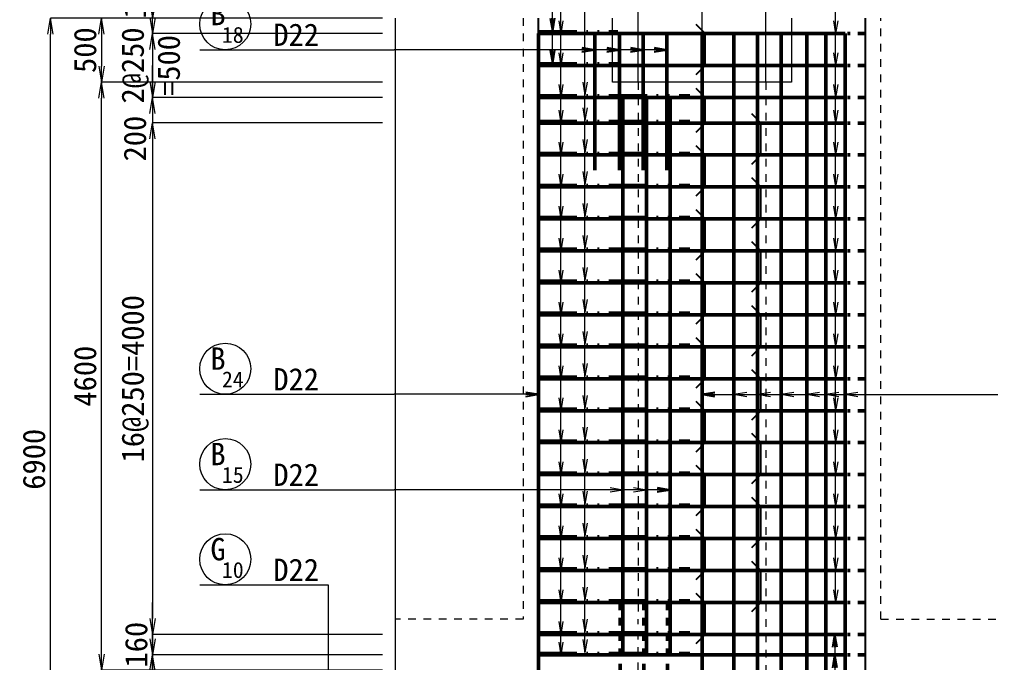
# Model space of a CAD drawing. Header units: millimetres. Extents: x 169470 to 758170, y -17820 to 11880.
# Drawn here: x 281255 to 288856, y -3066 to 1965 of the extents above; entities that cross this region are included whole.
import ezdxf
from ezdxf.enums import TextEntityAlignment as Align

# ---------------------------------------------------------------- set-up
doc = ezdxf.new("R2010")
doc.units = ezdxf.units.MM
doc.header["$LTSCALE"] = 50
doc.header["$PDSIZE"] = 300
for name, pattern in [('SXF_一点短鎖線', [9.25, 6, -1.5, 0.25, -1.5]), ('SXF_二点短鎖線', [11, 6, -1.5, 0.25, -1.5, 0.25, -1.5]), ('SXF_跳び破線', [12, 6, -6])]:
    doc.linetypes.add(name, pattern=pattern)
doc.layers.get('Defpoints').update_dxf_attribs({"color": 151})
for name, color, linetype, lineweight in [('D-BGD', 7, 'Continuous', 13), ('D-BMK', 2, 'SXF_一点短鎖線', 13), ('D-STR', 1, 'Continuous', 50), ('D-STR-DIM', 7, 'Continuous', 13), ('D-STR-HTXT', 7, 'Continuous', 13), ('D-STR-STR3', 4, 'Continuous', 25), ('D-STR-STR4', 6, 'SXF_二点短鎖線', 25), ('D-STR-TXT', 7, 'Continuous', 13)]:
    doc.layers.add(name, color=color, linetype=linetype, lineweight=lineweight)
doc.styles.add('MS ゴシック', font='MS Gothic.ttf')
doc.styles.add('YOKO_GOTHIC', font='MS Gothic.ttf')
doc.dimstyles.new('DIM-50', dxfattribs={"dimscale": 50, "dimtxt": 3.5, "dimasz": 2.5, "dimexe": 0, "dimexo": 2, "dimgap": 0.8, "dimtad": 1, "dimdec": 0, "dimzin": 1, "dimdsep": 46, "dimtxsty": 'MS ゴシック', "dimblk": 'OPEN', "dimcen": 0.1, "dimclrd": 256, "dimclre": 256, "dimclrt": 256, "dimaunit": 1, "dimadec": 3, "dimazin": 0, "dimtfac": 1, "dimtdec": 0, "dimtix": 1, "dimtmove": 2, "dimatfit": 3, "dimldrblk": 'OPEN', "dimfxl": 1, "dimlwd": -1, "dimlwe": -1, "dimarcsym": 2})
doc.dimstyles.new('S50', dxfattribs={"dimscale": 50, "dimtxt": 3.5, "dimasz": 2, "dimexe": 1, "dimexo": 1, "dimgap": 1, "dimtad": 1, "dimdec": 0, "dimzin": 1, "dimdsep": 46, "dimtxsty": 'YOKO_GOTHIC', "dimblk": 'OPEN', "dimcen": 0, "dimclrd": 256, "dimclre": 256, "dimclrt": 256, "dimaunit": 1, "dimadec": 3, "dimazin": 0, "dimtfac": 1, "dimtdec": 0, "dimtix": 1, "dimtmove": 2, "dimatfit": 3, "dimldrblk": 'OPEN', "dimfxl": 1, "dimlwd": -1, "dimlwe": -1, "dimarcsym": 0})

# ---------------------------------------------------------------- blocks, each defined once
blk = doc.blocks.new('_Open')
at = {"color": 0, "linetype": 'ByBlock', "lineweight": -2}
for p, q in [((-1, 0.167), (0, 0)), ((-1, -0.167), (0, 0)), ((0, 0), (-1, 0))]:
    blk.add_line(p, q, dxfattribs=at)
blk = doc.blocks.new('*D1059')
at = {"layer": 'D-STR-DIM', "transparency": 16777216}
for p, q in [((284097.8, 1974.7), (281497.8, 1974.7)), ((281497.8, -4800.6), (281497.8, 1849.7)), ((284097.8, -4925.6), (281497.8, -4925.6))]:
    blk.add_line(p, q, dxfattribs=at)
at = {"layer": 'Defpoints', "color": 0, "transparency": 16777216}
for p in [(281497.8, 1974.7), (284197.8, 1974.7), (284197.8, -4925.6)]:
    blk.add_point(p, dxfattribs=at)
at = {"layer": 'D-STR-DIM', "transparency": 16777216, "xscale": 125, "yscale": 125, "zscale": 125}
for p, rotation in [((281497.8, 1974.7), 90), ((281497.8, -4925.6), 270)]:
    blk.add_blockref('_Open', p, dxfattribs=dict(at, rotation=rotation))
at = {"layer": 'D-STR-DIM', "transparency": 16777216, "insert": (281370.3, -1475.5), "char_height": 175, "attachment_point": 5, "rotation": 90, "style": 'MS ゴシック'}
blk.add_mtext('6900', dxfattribs=at)
blk = doc.blocks.new('*D1062')
at = {"layer": 'D-STR-DIM', "transparency": 16777216}
for p, q in [((284097.8, 1474.7), (281897.8, 1474.7)), ((281897.8, -3000.6), (281897.8, 1349.7)), ((284097.8, -3125.6), (281897.8, -3125.6))]:
    blk.add_line(p, q, dxfattribs=at)
at = {"layer": 'Defpoints', "color": 0, "transparency": 16777216}
for p in [(281897.8, 1474.7), (284197.8, 1474.7), (284197.8, -3125.6)]:
    blk.add_point(p, dxfattribs=at)
at = {"layer": 'D-STR-DIM', "transparency": 16777216, "xscale": 125, "yscale": 125, "zscale": 125}
for p, rotation in [((281897.8, 1474.7), 90), ((281897.8, -3125.6), 270)]:
    blk.add_blockref('_Open', p, dxfattribs=dict(at, rotation=rotation))
at = {"layer": 'D-STR-DIM', "transparency": 16777216, "insert": (281770.3, -825.5), "char_height": 175, "attachment_point": 5, "rotation": 90, "style": 'MS ゴシック'}
blk.add_mtext('4600', dxfattribs=at)
blk = doc.blocks.new('*D1063')
at = {"layer": 'D-STR-DIM', "transparency": 16777216}
for p, q in [((284097.8, 1154.7), (282297.8, 1154.7)), ((282297.8, 1029.7), (282297.8, -2720.6)), ((284097.8, -2845.6), (282297.8, -2845.6))]:
    blk.add_line(p, q, dxfattribs=at)
at = {"layer": 'Defpoints', "color": 0, "transparency": 16777216}
for p in [(284197.8, 1154.7), (282297.8, -2845.6), (284197.8, -2845.6)]:
    blk.add_point(p, dxfattribs=at)
at = {"layer": 'D-STR-DIM', "transparency": 16777216, "xscale": 125, "yscale": 125, "zscale": 125}
for p, rotation in [((282297.8, 1154.7), 90), ((282297.8, -2845.6), 270)]:
    blk.add_blockref('_Open', p, dxfattribs=dict(at, rotation=rotation))
at = {"layer": 'D-STR-DIM', "transparency": 16777216, "insert": (282161, -845.5), "char_height": 175, "attachment_point": 5, "rotation": 90, "style": 'MS ゴシック'}
blk.add_mtext('16@250=4000', dxfattribs=at)
blk = doc.blocks.new('*D1064')
at = {"layer": 'D-STR-DIM', "transparency": 16777216}
for p, q in [((282297.8, -2720.6), (282297.8, -2595.6)), ((284097.8, -2845.6), (282297.8, -2845.6)), ((282297.8, -2845.6), (282297.8, -3005.6)), ((284097.8, -3005.6), (282297.8, -3005.6)), ((282297.8, -3130.6), (282297.8, -3255.6))]:
    blk.add_line(p, q, dxfattribs=at)
at = {"layer": 'Defpoints', "color": 0, "transparency": 16777216}
for p in [(284197.8, -2845.6), (282297.8, -3005.6), (284197.8, -3005.6)]:
    blk.add_point(p, dxfattribs=at)
at = {"layer": 'D-STR-DIM', "transparency": 16777216, "xscale": 125, "yscale": 125, "zscale": 125}
for p, rotation in [((282297.8, -2845.6), 270), ((282297.8, -3005.6), 90)]:
    blk.add_blockref('_Open', p, dxfattribs=dict(at, rotation=rotation))
at = {"layer": 'D-STR-DIM', "transparency": 16777216, "insert": (282170.3, -2925.6), "char_height": 175, "attachment_point": 5, "rotation": 90, "style": 'MS ゴシック'}
blk.add_mtext('160', dxfattribs=at)
blk = doc.blocks.new('*D1066')
at = {"layer": 'D-STR-DIM', "transparency": 16777216}
for p, q in [((282297.8, -2880.6), (282297.8, -2755.6)), ((284097.8, -3005.6), (282297.8, -3005.6)), ((282297.8, -3905.6), (282297.8, -3005.6)), ((284097.8, -3905.6), (282297.8, -3905.6)), ((282297.8, -4030.6), (282297.8, -4155.6))]:
    blk.add_line(p, q, dxfattribs=at)
at = {"layer": 'Defpoints', "color": 0, "transparency": 16777216}
for p in [(282297.8, -3005.6), (284197.8, -3005.6), (284197.8, -3905.6)]:
    blk.add_point(p, dxfattribs=at)
at = {"layer": 'D-STR-DIM', "transparency": 16777216, "xscale": 125, "yscale": 125, "zscale": 125}
for p, rotation in [((282297.8, -3005.6), 270), ((282297.8, -3905.6), 90)]:
    blk.add_blockref('_Open', p, dxfattribs=dict(at, rotation=rotation))
at = {"layer": 'D-STR-DIM', "transparency": 16777216, "insert": (282297.8, -3482.9), "char_height": 175, "attachment_point": 5, "rotation": 90, "style": 'MS ゴシック'}
blk.add_mtext('4@225\\P=900', dxfattribs=at)
blk = doc.blocks.new('*D1072')
at = {"layer": 'D-STR-DIM', "transparency": 16777216}
for p, q in [((284097.8, 1974.7), (281897.8, 1974.7)), ((281897.8, 1849.7), (281897.8, 1599.7)), ((284097.8, 1474.7), (281897.8, 1474.7))]:
    blk.add_line(p, q, dxfattribs=at)
at = {"layer": 'Defpoints', "color": 0, "transparency": 16777216}
for p in [(284197.8, 1974.7), (281897.8, 1474.7), (284197.8, 1474.7)]:
    blk.add_point(p, dxfattribs=at)
at = {"layer": 'D-STR-DIM', "transparency": 16777216, "xscale": 125, "yscale": 125, "zscale": 125}
for p, rotation in [((281897.8, 1974.7), 90), ((281897.8, 1474.7), 270)]:
    blk.add_blockref('_Open', p, dxfattribs=dict(at, rotation=rotation))
at = {"layer": 'D-STR-DIM', "transparency": 16777216, "insert": (281770.3, 1724.7), "char_height": 175, "attachment_point": 5, "rotation": 90, "style": 'MS ゴシック'}
blk.add_mtext('500', dxfattribs=at)
blk = doc.blocks.new('*D1300')
at = {"layer": 'D-STR-DIM', "transparency": 16777216}
for p, q in [((282297.8, 1479.7), (282297.8, 1604.7)), ((284097.8, 1354.7), (282297.8, 1354.7)), ((282297.8, 1354.7), (282297.8, 1154.7)), ((284097.8, 1154.7), (282297.8, 1154.7)), ((282297.8, 1029.7), (282297.8, 904.7))]:
    blk.add_line(p, q, dxfattribs=at)
at = {"layer": 'Defpoints', "color": 0, "transparency": 16777216}
for p in [(284197.8, 1354.7), (282297.8, 1154.7), (284197.8, 1154.7)]:
    blk.add_point(p, dxfattribs=at)
at = {"layer": 'D-STR-DIM', "transparency": 16777216, "xscale": 125, "yscale": 125, "zscale": 125}
for p, rotation in [((282297.8, 1354.7), 270), ((282297.8, 1154.7), 90)]:
    blk.add_blockref('_Open', p, dxfattribs=dict(at, rotation=rotation))
at = {"layer": 'D-STR-DIM', "transparency": 16777216, "insert": (282160.3, 1032.6), "char_height": 175, "attachment_point": 5, "rotation": 90, "style": 'MS ゴシック'}
blk.add_mtext('200', dxfattribs=at)
blk = doc.blocks.new('*D1301')
at = {"layer": 'D-STR-DIM', "transparency": 16777216}
for p, q in [((282297.8, 2099.7), (282297.8, 2224.7)), ((284097.8, 1974.7), (282297.8, 1974.7)), ((282297.8, 1854.7), (282297.8, 1974.7)), ((284097.8, 1854.7), (282297.8, 1854.7)), ((282297.8, 1729.7), (282297.8, 1604.7))]:
    blk.add_line(p, q, dxfattribs=at)
at = {"layer": 'Defpoints', "color": 0, "transparency": 16777216}
for p in [(282297.8, 1974.7), (284197.8, 1974.7), (284197.8, 1854.7)]:
    blk.add_point(p, dxfattribs=at)
at = {"layer": 'D-STR-DIM', "transparency": 16777216, "xscale": 125, "yscale": 125, "zscale": 125}
for p, rotation in [((282297.8, 1974.7), 270), ((282297.8, 1854.7), 90)]:
    blk.add_blockref('_Open', p, dxfattribs=dict(at, rotation=rotation))
at = {"layer": 'D-STR-DIM', "transparency": 16777216, "insert": (282160.3, 2150.6), "char_height": 175, "attachment_point": 5, "rotation": 90, "style": 'MS ゴシック'}
blk.add_mtext('120', dxfattribs=at)
blk = doc.blocks.new('*D1302')
at = {"layer": 'D-STR-DIM', "transparency": 16777216}
for p, q in [((282297.8, 1979.7), (282297.8, 2104.7)), ((284097.8, 1854.7), (282297.8, 1854.7)), ((282297.8, 1854.7), (282297.8, 1354.7)), ((284097.8, 1354.7), (282297.8, 1354.7)), ((282297.8, 1229.7), (282297.8, 1104.7))]:
    blk.add_line(p, q, dxfattribs=at)
at = {"layer": 'Defpoints', "color": 0, "transparency": 16777216}
for p in [(284197.8, 1854.7), (282297.8, 1354.7), (284197.8, 1354.7)]:
    blk.add_point(p, dxfattribs=at)
at = {"layer": 'D-STR-DIM', "transparency": 16777216, "xscale": 125, "yscale": 125, "zscale": 125}
for p, rotation in [((282297.8, 1854.7), 270), ((282297.8, 1354.7), 90)]:
    blk.add_blockref('_Open', p, dxfattribs=dict(at, rotation=rotation))
at = {"layer": 'D-STR-DIM', "transparency": 16777216, "char_height": 175, "attachment_point": 5, "rotation": 90, "style": 'MS ゴシック'}
for s, insert in [('2@250', (282161, 1604.7)), ('=500', (282425.3, 1604.7))]:
    blk.add_mtext(s, dxfattribs=dict(at, insert=insert))

msp = doc.modelspace()

# ---------------------------------------------------------------- linework, layer by layer
at = {"layer": 'D-BGD'}
for p, q in [((286097.81, 1474.68), (286097.81, 2987.2)), ((287097.81, 1474.68), (287097.81, 2987.2)), ((284197.81, -4925.61), (284197.81, 1974.68)), ((285897.81, 1474.68), (285897.81, 1974.68)), ((287297.81, 1974.68), (287297.81, 1474.68)), ((286597.81, 1474.68), (285897.81, 1474.68)), ((287297.81, 1474.68), (286597.81, 1474.68))]:
    msp.add_line(p, q, dxfattribs=at)
at = {"layer": 'D-BGD', "linetype": 'SXF_跳び破線', "ltscale": 0.2}
for p, q in [((285197.81, 1974.68), (285197.81, -2725.61)), ((287997.81, -2725.61), (287997.81, 1974.68)), ((286097.81, 1474.68), (286097.81, -2725.61)), ((287097.81, 1474.68), (287097.81, -3125.61)), ((285197.81, -2725.61), (284197.81, -2725.61)), ((286097.81, -3125.61), (286097.81, -2725.61)), ((287997.81, -2725.61), (288997.81, -2725.61))]:
    msp.add_line(p, q, dxfattribs=at)
at = {"layer": 'D-BMK'}
msp.add_line((286597.81, -5149.84), (286597.81, 3386.4), dxfattribs=at)
at = {"layer": 'D-STR'}
for p, q in [((285317.81, 1854.68), (285317.81, -4795.61)), ((287717.81, 1854.68), (285317.81, 1854.68)), ((285757.81, 1854.68), (285757.81, 784.68)), ((285952.81, 1854.68), (285952.81, 784.68)), ((286137.81, 1854.68), (286137.81, 784.68)), ((286322.81, 1854.68), (286322.81, 784.68)), ((286597.81, 1854.68), (286597.81, -4795.61)), ((286847.81, 1854.68), (286847.81, -4795.61)), ((287032.81, 1854.68), (287032.81, -4795.61)), ((287217.81, 1854.68), (287217.81, -4795.61)), ((287417.81, 1854.68), (287417.81, -4795.61)), ((287567.81, 1854.68), (287567.81, -4795.61)), ((287717.81, 1854.68), (287717.81, -4795.61)), ((287717.81, 1604.68), (285317.81, 1604.68)), ((287717.81, 1354.68), (285317.81, 1354.68)), ((285977.81, -3005.61), (285977.81, 1354.68)), ((286162.81, -3005.61), (286162.81, 1354.68)), ((286347.81, -3005.61), (286347.81, 1354.68)), ((287717.81, 1154.39), (285317.81, 1154.39)), ((287717.81, 904.39), (285317.81, 904.39)), ((287717.81, 654.39), (285317.81, 654.39)), ((287717.81, 404.39), (285317.81, 404.39)), ((287717.81, 154.39), (285317.81, 154.39)), ((287717.81, -95.61), (285317.81, -95.61)), ((287717.81, -345.61), (285317.81, -345.61)), ((287717.81, -595.61), (285317.81, -595.61)), ((287717.81, -845.61), (285317.81, -845.61)), ((287717.81, -1095.61), (285317.81, -1095.61)), ((287717.81, -1345.61), (285317.81, -1345.61)), ((287717.81, -1595.61), (285317.81, -1595.61)), ((287717.81, -1845.61), (285317.81, -1845.61)), ((287717.81, -2095.61), (285317.81, -2095.61)), ((287717.81, -2345.61), (285317.81, -2345.61)), ((287717.81, -2595.61), (285317.81, -2595.61)), ((287717.81, -2845.61), (285317.81, -2845.61)), ((287717.81, -3005.61), (285317.81, -3005.61))]:
    msp.add_line(p, q, dxfattribs=at)
at = {"layer": 'D-STR', "linetype": 'SXF_跳び破線', "ltscale": 0.2}
for p, q in [((287877.81, 1854.68), (287737.81, 1854.68)), ((287877.81, 1604.68), (287737.81, 1604.68)), ((287877.81, 1354.68), (287737.81, 1354.68)), ((287877.81, 1154.39), (287737.81, 1154.39)), ((287877.81, 904.39), (287737.81, 904.39)), ((287877.81, 654.39), (287737.81, 654.39)), ((287877.81, 404.39), (287737.81, 404.39)), ((287877.81, 154.39), (287737.81, 154.39)), ((287877.81, -95.61), (287737.81, -95.61)), ((287877.81, -345.61), (287737.81, -345.61)), ((287877.81, -595.61), (287737.81, -595.61)), ((287877.81, -845.61), (287737.81, -845.61)), ((287877.81, -1095.61), (287737.81, -1095.61)), ((287877.81, -1345.61), (287737.81, -1345.61)), ((287877.81, -1595.61), (287737.81, -1595.61)), ((287877.81, -1845.61), (287737.81, -1845.61)), ((287877.81, -2095.61), (287737.81, -2095.61)), ((287877.81, -2345.61), (287737.81, -2345.61)), ((285957.81, -4455.61), (285957.81, -2595.61)), ((286142.81, -4455.61), (286142.81, -2595.61)), ((286327.81, -4455.61), (286327.81, -2595.61)), ((287877.81, -2595.61), (287737.81, -2595.61)), ((287877.81, -2845.61), (287737.81, -2845.61)), ((287877.81, -3005.61), (287737.81, -3005.61))]:
    msp.add_line(p, q, dxfattribs=at)
at = {"layer": 'D-STR-HTXT'}
for p, q in [((285681.98, -2985.61), (285681.98, 3493.24)), ((287643.93, -2595.61), (287643.93, 3493.24)), ((285492.97, -3005.61), (285492.97, 2842.62)), ((282666.25, 1727.83), (284188.58, 1727.83)), ((282666.25, -967.41), (284188.58, -967.41)), ((282666.25, -1713.91), (284188.58, -1713.91)), ((282666.25, -2457.76), (283672.81, -2457.76)), ((283672.81, -2457.76), (283672.81, -3584.06))]:
    msp.add_line(p, q, dxfattribs=at)
for centre in [(282866.25, 1927.83), (282866.25, -1513.91)]:
    msp.add_circle(centre, 200, dxfattribs=at)
at = {"layer": 'D-STR-HTXT', "color": 4}
for centre in [(282866.25, -767.41), (282866.25, -2257.76)]:
    msp.add_circle(centre, 200, dxfattribs=at)
at = {"layer": 'D-STR-STR3'}
for points in [[(286552.1, 1533.97), (286622.81, 1604.68), (286622.81, 1854.68), (286552.1, 1925.39)], [(286552.1, 1083.68), (286622.81, 1154.39), (286622.81, 1354.68), (286552.1, 1425.39)], [(286987.1, 833.68), (287057.81, 904.39), (287057.81, 1154.39), (286987.1, 1225.1)], [(286552.1, 583.68), (286622.81, 654.39), (286622.81, 904.39), (286552.1, 975.1)], [(286987.1, 333.68), (287057.81, 404.39), (287057.81, 654.39), (286987.1, 725.1)], [(286552.1, 83.68), (286622.81, 154.39), (286622.81, 404.39), (286552.1, 475.1)], [(286987.1, -166.32), (287057.81, -95.61), (287057.81, 154.39), (286987.1, 225.1)], [(286552.1, -416.32), (286622.81, -345.61), (286622.81, -95.61), (286552.1, -24.9)], [(286987.1, -666.32), (287057.81, -595.61), (287057.81, -345.61), (286987.1, -274.9)], [(286552.1, -916.32), (286622.81, -845.61), (286622.81, -595.61), (286552.1, -524.9)], [(286987.1, -1166.32), (287057.81, -1095.61), (287057.81, -845.61), (286987.1, -774.9)], [(286552.1, -1416.32), (286622.81, -1345.61), (286622.81, -1095.61), (286552.1, -1024.9)], [(286987.1, -1666.32), (287057.81, -1595.61), (287057.81, -1345.61), (286987.1, -1274.9)], [(286552.1, -1916.32), (286622.81, -1845.61), (286622.81, -1595.61), (286552.1, -1524.9)], [(286987.1, -2166.32), (287057.81, -2095.61), (287057.81, -1845.61), (286987.1, -1774.9)], [(286552.1, -2416.32), (286622.81, -2345.61), (286622.81, -2095.61), (286552.1, -2024.9)], [(286987.1, -2666.32), (287057.81, -2595.61), (287057.81, -2345.61), (286987.1, -2274.9)], [(286552.1, -2916.32), (286622.81, -2845.61), (286622.81, -2595.61), (286552.1, -2524.9)]]:
    msp.add_lwpolyline(points, dxfattribs=at)
at = {"layer": 'D-STR-STR4'}
for p, q in [((285317.81, 1874.68), (285938.11, 1874.68)), ((285317.81, 1624.68), (285938.11, 1624.68)), ((285317.81, 1374.68), (286502.81, 1374.68)), ((285317.82, 1174.39), (286502.81, 1174.39)), ((285317.81, 924.39), (286502.81, 924.39)), ((285317.81, 674.39), (286502.81, 674.39)), ((285317.81, 424.39), (286502.81, 424.39)), ((285317.81, 174.39), (286502.81, 174.39)), ((285317.81, -75.61), (286502.81, -75.61)), ((285317.81, -325.61), (286502.81, -325.61)), ((285317.81, -575.61), (286502.81, -575.61)), ((285317.81, -825.61), (286502.81, -825.61)), ((285317.81, -1075.61), (286502.81, -1075.61)), ((285317.81, -1325.61), (286502.81, -1325.61)), ((285317.81, -1575.61), (286502.81, -1575.61)), ((285317.81, -1825.61), (286502.81, -1825.61)), ((285317.81, -2075.61), (286502.81, -2075.61)), ((285317.81, -2325.61), (286502.81, -2325.61)), ((285317.81, -2575.61), (286502.81, -2575.61)), ((285317.81, -2825.61), (286502.81, -2825.61)), ((285317.81, -2985.61), (286502.81, -2985.61))]:
    msp.add_line(p, q, dxfattribs=at)
at = {"layer": 'Defpoints'}
for p, q in [((285317.81, -3005.61), (285317.82, 1974.68)), ((287877.81, -4785.61), (287877.8, 1974.68))]:
    msp.add_line(p, q, dxfattribs=at)

# ---------------------------------------------------------------- block references
at = {"layer": 'D-STR-HTXT', "yscale": 100, "zscale": 100}
for p, xscale, rotation in [((285492.97, 1854.68), 100, 270), ((287643.93, 1854.68), 100, 270), ((285492.97, 1604.68), 100, 270), ((287643.93, 1604.68), 100, 270), ((285492.97, 1354.68), 100, 270), ((285681.98, 1374.68), 100, 270), ((287643.93, 1354.68), 100, 270), ((285492.97, 1154.39), 100, 270), ((285681.98, 1174.39), 100, 270), ((287643.93, 1154.39), 100, 270), ((285492.97, 904.39), 100, 270), ((285681.98, 924.39), 100, 270), ((287643.93, 904.39), 100, 270), ((285681.98, 674.39), 100, 270), ((285492.97, 654.39), 100, 270), ((287643.93, 654.39), 100, 270), ((285492.97, 404.39), 100, 270), ((285681.98, 424.39), 100, 270), ((287643.93, 404.39), 100, 270), ((285492.97, 154.39), 100, 270), ((285681.98, 174.39), 100, 270), ((287643.93, 154.39), 100, 270), ((285492.97, -95.61), 100, 270), ((285681.98, -75.61), 100, 270), ((287643.93, -95.61), 100, 270), ((285681.98, -325.61), 100, 270), ((285492.97, -345.61), 100, 270), ((287643.93, -345.61), 100, 270), ((285492.97, -595.61), 100, 270), ((285681.98, -575.61), 100, 270), ((287643.93, -595.61), 100, 270), ((285492.97, -845.61), 100, 270), ((285681.98, -825.61), 100, 270), ((287643.93, -845.61), 100, 270), ((285681.98, -1075.61), 100, 270), ((286847.81, -969.21), 100, 180), ((287032.81, -969.21), 100, 180), ((287217.81, -969.21), 100, 180), ((287417.81, -969.21), 100, 180), ((287567.81, -969.21), 100, 180), ((287717.81, -969.21), 100, 180), ((285492.97, -1095.61), 100, 270), ((287643.93, -1095.61), 100, 270), ((285492.97, -1345.61), 100, 270), ((285681.98, -1325.61), 100, 270), ((287643.93, -1345.61), 100, 270), ((285492.97, -1595.61), 100, 270), ((285681.98, -1575.61), 100, 270), ((287643.93, -1595.61), 100, 270), ((285492.97, -1845.61), 100, 270), ((285681.98, -1825.61), 100, 270), ((285977.81, -1713.91), -100, 180), ((286162.81, -1713.91), -100, 180), ((287643.93, -1845.61), 100, 270), ((287643.93, -1845.61), 100, 270), ((285681.98, -2075.61), 100, 270), ((285492.97, -2095.61), 100, 270), ((287643.93, -2095.61), 100, 270), ((285492.97, -2345.61), 100, 270), ((285681.98, -2325.61), 100, 270), ((287643.93, -2345.61), 100, 270), ((285492.97, -2595.61), 100, 270), ((285681.98, -2575.61), 100, 270), ((287643.93, -2595.61), 100, 270), ((285681.98, -2825.61), 100, 270), ((285492.97, -2845.61), 100, 270), ((285681.98, -2985.61), 100, 270), ((285492.97, -3005.61), 100, 270)]:
    msp.add_blockref('_Open', p, dxfattribs=dict(at, xscale=xscale, rotation=rotation))

# ---------------------------------------------------------------- texts
at = {"layer": 'D-STR-TXT', "style": 'YOKO_GOTHIC'}
for s, height, p in [('B', 175, (282809.97, 1919.51)), ('18', 125, (282925.63, 1781.71)), ('B', 175, (282809.97, -1522.22)), ('15', 125, (282925.63, -1660.03))]:
    msp.add_text(s, height=height, dxfattribs=at).set_placement(p, align=Align.CENTER)
for p in [(283242.77, 1757.83), (283242.77, -937.41), (283242.77, -1683.91)]:
    msp.add_text('D22', height=175, dxfattribs=at).set_placement(p)
at = {"layer": 'D-STR-TXT', "color": 4, "style": 'YOKO_GOTHIC'}
for s, height, p in [('B', 175, (282809.97, -775.73)), ('24', 125, (282925.63, -913.53)), ('G', 175, (282809.97, -2266.07)), ('10', 125, (282925.63, -2403.88))]:
    msp.add_text(s, height=height, dxfattribs=at).set_placement(p, align=Align.CENTER)
msp.add_text('D22', height=175, dxfattribs=at).set_placement((283242.77, -2427.76))

# ---------------------------------------------------------------- dimensions: what is measured, and where the dimension line sits
at = {"layer": 'D-STR-DIM'}
for base, p1, p2, picture, middle in [((282297.81, 1974.68), (284197.81, 1854.68), (284197.81, 1974.68), '*D1301', (282160.31, 2150.63)), ((282297.81, 1154.68), (284197.81, 1354.68), (284197.81, 1154.68), '*D1300', (282160.31, 1032.65))]:
    dim = msp.add_linear_dim(base=base, p1=p1, p2=p2, angle=90, dimstyle='DIM-50', dxfattribs=at)
    dim.commit()
    dim.dimension.update_dxf_attribs({"geometry": picture, "text_midpoint": middle, "dimtype": 160})
for base, p1, p2, text, picture, middle in [((282297.81, 1354.68), (284197.81, 1854.68), (284197.81, 1354.68), '2@250\\X=<>', '*D1302', (282297.81, 1604.68)), ((282297.81, -2845.61), (284197.81, 1154.68), (284197.81, -2845.61), '16@250=<>', '*D1063', (282160.98, -845.46))]:
    dim = msp.add_linear_dim(base=base, p1=p1, p2=p2, angle=90, text=text, dimstyle='DIM-50', dxfattribs=at)
    dim.commit()
    dim.dimension.update_dxf_attribs({"geometry": picture, "text_midpoint": middle})
for base, p1, p2, angle, picture, middle in [((281497.81, 1974.68), (284197.81, -4925.61), (284197.81, 1974.68), 90, '*D1059', (281370.31, -1475.46)), ((281897.81, 1474.68), (284197.81, 1974.68), (284197.81, 1474.68), 270, '*D1072', (281770.31, 1724.68)), ((281897.81, 1474.68), (284197.81, -3125.61), (284197.81, 1474.68), 90, '*D1062', (281770.31, -825.46)), ((282297.81, -3005.61), (284197.81, -2845.61), (284197.81, -3005.61), 90, '*D1064', (282170.31, -2925.61))]:
    dim = msp.add_linear_dim(base=base, p1=p1, p2=p2, angle=angle, dimstyle='DIM-50', dxfattribs=at)
    dim.commit()
    dim.dimension.update_dxf_attribs({"geometry": picture, "text_midpoint": middle})
dim = msp.add_linear_dim(base=(282297.81, -3005.61), p1=(284197.81, -3905.61), p2=(284197.81, -3005.61), angle=90, text='4@225\\P=<>', dimstyle='DIM-50', dxfattribs=at)
dim.commit()
dim.dimension.update_dxf_attribs({"geometry": '*D1066', "text_midpoint": (282297.81, -3482.94), "dimtype": 160})

# ---------------------------------------------------------------- leaders
at = {"layer": 'D-STR-HTXT'}
for points in [[(285427.18, 1624.68), (285427.18, 2286.3), (284244.96, 2286.3)], [(285427.18, 1874.68), (285427.18, 2286.3)], [(286322.81, 1727.83), (284188.58, 1727.83)], [(285757.81, 1727.83), (285248.67, 1727.83)], [(285952.81, 1727.83), (285443.67, 1727.83)], [(286137.81, 1727.83), (285628.67, 1727.83)], [(285317.81, -967.41), (284188.58, -967.41)], [(286597.81, -969.21), (289272.81, -969.21)], [(286347.81, -1713.91), (284188.58, -1713.91)], [(287638.36, -2845.61), (287638.36, -4564.82)], [(287638.36, -3005.61), (287638.36, -3402.67)]]:
    msp.add_leader(points, dimstyle='S50', dxfattribs=at)

doc.saveas('drawing.dxf')
